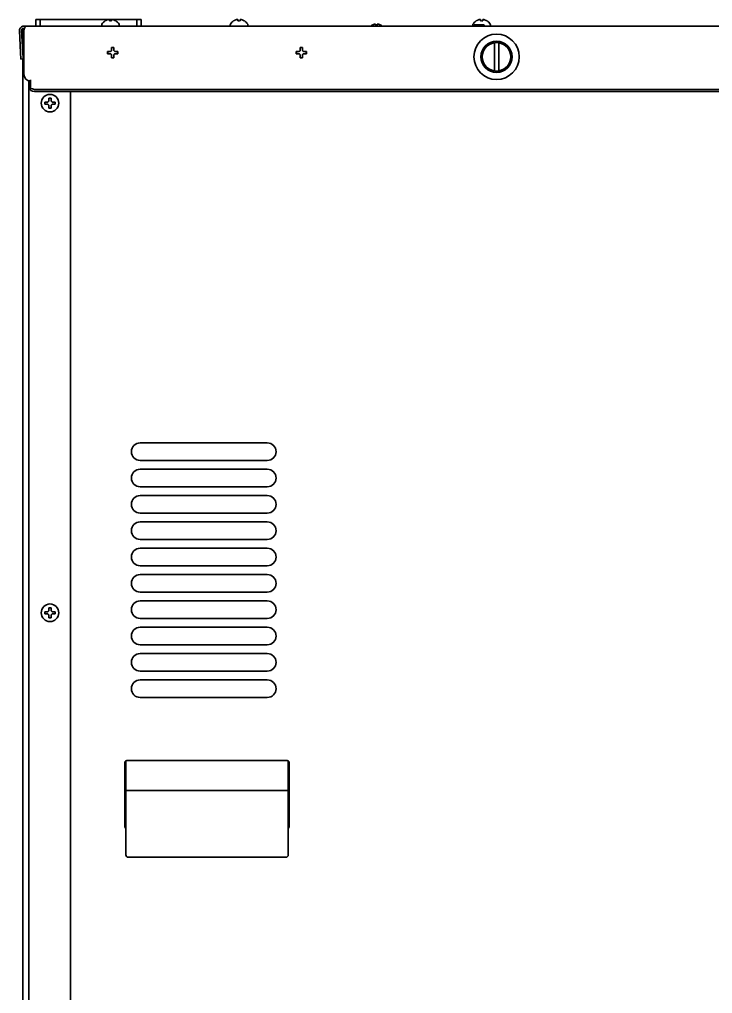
# Model space of a CAD drawing. Header units: inches. Extents: x 885 to 6823, y 710 to 5493.
# Drawn here: x 6170.3 to 6486.2, y 3582.6 to 4026.4 of the extents above; entities that cross this region are included whole.
import ezdxf

# ---------------------------------------------------------------- set-up
doc = ezdxf.new("R2010")
doc.units = ezdxf.units.IN
doc.layers.add('1', color=7, linetype='Continuous', true_color=0xffffff)

msp = doc.modelspace()

# ---------------------------------------------------------------- linework, layer by layer
at = {"layer": '1', "color": 7, "linetype": 'Continuous', "lineweight": 35}
for p, q in [((6177.76, 4023.36), (6177.76, 4026.36)), ((6177.76, 4026.36), (6179.76, 4026.36)), ((6210.7, 4026.36), (6179.76, 4026.36)), ((6179.76, 4023.36), (6179.76, 4026.36)), ((6209.46, 4025.8), (6209.46, 4025.83)), ((6212.26, 4026.36), (6211.26, 4026.36)), ((6223.76, 4026.36), (6212.81, 4026.36)), ((6214.06, 4025.83), (6214.06, 4025.8)), ((6223.76, 4026.36), (6225.76, 4026.36)), ((6223.76, 4023.36), (6223.76, 4026.36)), ((6225.76, 4023.36), (6225.76, 4026.36)), ((6268.06, 4025.8), (6268.06, 4025.83)), ((6272.66, 4025.83), (6272.66, 4025.8)), ((6378.66, 4025.8), (6378.66, 4025.83)), ((6383.26, 4025.83), (6383.26, 4025.8)), ((6170.26, 4021.25), (6170.78, 4011.35)), ((6171.26, 4021.3), (6171.78, 4011.4)), ((6171.76, 4021.86), (6172.43, 4021.86)), ((6171.76, 4021.86), (6171.76, 4018.86)), ((6173.26, 4023.36), (6172.26, 4023.36)), ((6172.26, 4001.36), (6172.26, 4021.36)), ((6173.26, 4023.36), (6820.26, 4023.36)), ((6207.76, 4023.96), (6207.76, 4023.76)), ((6215.76, 4023.76), (6215.76, 4023.96)), ((6266.36, 4023.96), (6266.36, 4023.76)), ((6274.36, 4023.76), (6274.36, 4023.96)), ((6331.13, 4023.83), (6331.13, 4023.85)), ((6332.63, 4023.83), (6332.63, 4024.23)), ((6333.38, 4024.23), (6333.38, 4023.83)), ((6334.88, 4023.85), (6334.88, 4023.83)), ((6376.96, 4023.96), (6376.96, 4023.76)), ((6377.51, 4023.86), (6377.01, 4023.36)), ((6377.51, 4023.86), (6381.91, 4023.86)), ((6382.41, 4023.36), (6381.91, 4023.86)), ((6384.96, 4023.76), (6384.96, 4023.96)), ((6171.76, 4020.26), (6172.26, 4020.26)), ((6171.76, 4011.78), (6171.76, 4020.26)), ((6171.76, 4020.26), (6172.26, 4020.26)), ((6171.76, 4011.78), (6171.76, 4020.26)), ((6210.46, 4011.26), (6210.46, 4011.76)), ((6215.06, 4011.76), (6215.06, 4011.26)), ((6296.46, 4011.26), (6296.46, 4011.76)), ((6301.06, 4011.76), (6301.06, 4011.26)), ((6170.94, 4008.36), (6170.78, 4011.35)), ((6170.94, 4008.36), (6171.94, 4008.41)), ((6171.76, 2356.86), (6171.76, 4008.38)), ((6171.76, 2356.86), (6171.76, 4008.38)), ((6171.78, 4011.4), (6171.94, 4008.41)), ((6210.46, 4010.76), (6210.46, 4011.26)), ((6215.06, 4011.26), (6215.06, 4010.76)), ((6296.46, 4010.76), (6296.46, 4011.26)), ((6301.06, 4011.26), (6301.06, 4010.76)), ((6174.56, 3998.43), (6174.56, 2697.46)), ((6175.24, 3998.85), (6175.24, 3998.36)), ((6175.26, 3998.85), (6175.24, 3998.85)), ((6175.26, 3998.85), (6175.26, 3997.89)), ((6175.26, 3995.25), (6175.26, 3997.89)), ((6175.26, 3995.25), (6175.26, 3994.28)), ((6815.26, 3994.47), (6178.26, 3994.47)), ((6815.26, 3993.51), (6178.26, 3993.51)), ((6193.46, 2695.46), (6193.46, 3993.51)), ((6181.86, 3988.26), (6181.86, 3988.76)), ((6181.86, 3987.76), (6181.86, 3988.26)), ((6186.46, 3988.76), (6186.46, 3988.26)), ((6186.46, 3988.26), (6186.46, 3987.76)), ((6225.26, 3833.46), (6283.26, 3833.46)), ((6283.26, 3825.46), (6225.26, 3825.46)), ((6225.26, 3821.46), (6283.26, 3821.46)), ((6283.26, 3813.46), (6225.26, 3813.46)), ((6225.26, 3809.46), (6283.26, 3809.46)), ((6283.26, 3801.46), (6225.26, 3801.46)), ((6225.26, 3797.46), (6283.26, 3797.46)), ((6283.26, 3789.46), (6225.26, 3789.46)), ((6225.26, 3785.46), (6283.26, 3785.46)), ((6283.26, 3777.46), (6225.26, 3777.46)), ((6225.26, 3773.46), (6283.26, 3773.46)), ((6283.26, 3765.46), (6225.26, 3765.46)), ((6225.26, 3761.46), (6283.26, 3761.46)), ((6181.86, 3756.06), (6181.86, 3756.56)), ((6181.86, 3755.56), (6181.86, 3756.06)), ((6186.46, 3756.56), (6186.46, 3756.06)), ((6186.46, 3756.06), (6186.46, 3755.56)), ((6283.26, 3753.46), (6225.26, 3753.46)), ((6225.26, 3749.46), (6283.26, 3749.46)), ((6283.26, 3741.46), (6225.26, 3741.46)), ((6225.26, 3737.46), (6283.26, 3737.46)), ((6283.26, 3729.46), (6225.26, 3729.46)), ((6225.26, 3725.46), (6283.26, 3725.46)), ((6283.26, 3717.46), (6225.26, 3717.46)), ((6218.76, 3660.35), (6218.76, 3688.57)), ((6219.26, 3688.71), (6292.26, 3688.71)), ((6292.76, 3688.57), (6292.76, 3660.35)), ((6218.26, 3658.71), (6218.26, 3687.71)), ((6293.26, 3687.71), (6293.26, 3658.71)), ((6292.76, 3675.1), (6218.76, 3675.1)), ((6218.76, 3659.99), (6218.76, 3660.35)), ((6218.76, 3659.99), (6218.76, 3658.08)), ((6218.76, 3658.08), (6218.76, 3645.71)), ((6292.76, 3659.99), (6292.76, 3660.35)), ((6292.76, 3659.99), (6292.76, 3658.08)), ((6292.76, 3658.08), (6292.76, 3645.71)), ((6218.76, 3645.68), (6218.76, 3645.71)), ((6219.76, 3644.71), (6291.76, 3644.71)), ((6219.76, 3644.68), (6291.76, 3644.68)), ((6292.76, 3645.68), (6292.76, 3645.71))]:
    msp.add_line(p, q, dxfattribs=at)
for centre, radius in [((6387.76, 4009.36), 10.33), ((6387.76, 4009.36), 10.33), ((6387.76, 4009.36), 7.15), ((6184.16, 3988.26), 4), ((6184.16, 3756.06), 4)]:
    msp.add_circle(centre, radius, dxfattribs=at)
for centre, radius, start, end in [((6211.96, 4021.74), 4.8, 121.3727, 149.6988), ((6211.56, 4021.74), 4.8, 30.3012, 58.6273), ((6270.56, 4021.74), 4.8, 121.3727, 149.6988), ((6270.16, 4021.74), 4.8, 30.3012, 58.6273), ((6381.16, 4021.74), 4.8, 121.3727, 149.6988), ((6380.76, 4021.74), 4.8, 30.3012, 58.6273), ((6172.26, 4021.36), 2, 90, 183), ((6172.26, 4021.36), 1, 90, 183), ((6173.76, 4020.26), 2, 139.1583, 180), ((6173.76, 4020.26), 2, 139.1583, 180), ((6180.01, 4020.61), 3.75, 126.87, 132.8332), ((6208.16, 4023.96), 0.4, 149.6988, 180), ((6208.16, 4023.76), 0.4, 180, 270), ((6215.36, 4023.76), 0.4, 270, 0), ((6215.36, 4023.96), 0.4, 0, 30.3012), ((6266.76, 4023.96), 0.4, 149.6988, 180), ((6266.76, 4023.76), 0.4, 180, 270), ((6273.96, 4023.76), 0.4, 270, 0), ((6273.96, 4023.96), 0.4, 0, 30.3012), ((6333.01, 4020.61), 3.75, 120, 132.8332), ((6333.01, 4020.61), 3.73, 103.5627, 120.1668), ((6333.01, 4020.61), 3.25, 83.3693, 96.6307), ((6333.01, 4020.61), 3.73, 59.8332, 76.4373), ((6333.01, 4020.61), 3.75, 47.1668, 60), ((6377.36, 4023.96), 0.4, 149.6988, 180), ((6377.36, 4023.76), 0.4, 180, 230.0695), ((6384.56, 4023.76), 0.4, 270, 0), ((6384.56, 4023.96), 0.4, 0, 30.3012), ((6212.76, 4011.26), 2.25, 166.9331, 193.0781), ((6212.76, 4011.26), 2.25, 347.0794, 13.1512), ((6298.76, 4011.26), 2.25, 166.9331, 193.0781), ((6298.76, 4011.26), 2.25, 347.0794, 13.1512), ((6387.76, 4009.36), 6.5, 98.8499, 261.1501), ((6387.76, 4009.36), 6.58, 81.2603, 98.7397), ((6387.76, 4009.36), 6.5, 278.8499, 81.1501), ((6387.76, 4009.36), 6.58, 261.2603, 278.7397), ((6175.26, 4001.36), 3, 180, 269.618), ((6225.26, 3829.46), 4, 90, 270), ((6283.26, 3829.46), 4, 270, 90), ((6225.26, 3817.46), 4, 90, 270), ((6283.26, 3817.46), 4, 270, 90), ((6225.26, 3805.46), 4, 90, 270), ((6283.26, 3805.46), 4, 270, 90), ((6225.26, 3793.46), 4, 90, 270), ((6283.26, 3793.46), 4, 270, 90), ((6225.26, 3781.46), 4, 90, 270), ((6283.26, 3781.46), 4, 270, 90), ((6225.26, 3769.46), 4, 90, 270), ((6283.26, 3769.46), 4, 270, 90), ((6225.26, 3757.46), 4, 90, 270), ((6283.26, 3757.46), 4, 270, 90), ((6225.26, 3745.46), 4, 90, 270), ((6283.26, 3745.46), 4, 270, 90), ((6225.26, 3733.46), 4, 90, 270), ((6283.26, 3733.46), 4, 270, 90), ((6225.26, 3721.46), 4, 90, 270), ((6283.26, 3721.46), 4, 270, 90), ((6219.26, 3687.71), 1, 90, 180), ((6292.26, 3687.71), 1, 0, 90), ((6219.26, 3658.71), 1, 180, 240.0005), ((6292.26, 3658.71), 1, 300.0009, 0)]:
    msp.add_arc(centre, radius, start, end, dxfattribs=at)
for centre, major_axis, ratio, start_param, end_param in [((6332.38, 4020.61), (0, -3.64), 0.707107, 3.044426, 3.23876), ((6333.63, 4020.61), (0, 3.64), 0.707107, 6.186018, 6.380352), ((6178.26, 3995.25), (-3, 0), 0.258819, 0, 1.570796), ((6178.26, 3994.28), (3, 0), 0.258819, 3.141593, 4.712389), ((6219.76, 3645.71), (-1, 0), 0.999391, 0, 1.570796), ((6219.76, 3645.68), (1, 0), 0.999391, 3.141593, 4.712389), ((6291.76, 3645.71), (-1, 0), 0.999391, 1.570796, 3.141593), ((6291.76, 3645.68), (-1, 0), 0.999391, 1.570796, 3.141593)]:
    msp.add_ellipse(centre, major_axis=major_axis, ratio=ratio, start_param=start_param, end_param=end_param, dxfattribs=at)
for points in [[(6210.76, 4026.35), (6210.7, 4026.34), (6210.6, 4026.31), (6210.43, 4026.26), (6210.28, 4026.2), (6210.12, 4026.14), (6209.97, 4026.07), (6209.81, 4026), (6209.65, 4025.91), (6209.52, 4025.84), (6209.46, 4025.8)], [(6211.26, 4026.35), (6211.23, 4026.35), (6211.18, 4026.36), (6211.11, 4026.37), (6211.04, 4026.37), (6210.97, 4026.37), (6210.9, 4026.36), (6210.83, 4026.36), (6210.78, 4026.35), (6210.76, 4026.35)], [(6212.26, 4025.8), (6212.09, 4025.82), (6211.76, 4025.84), (6211.42, 4025.82), (6211.26, 4025.8)], [(6212.76, 4026.35), (6212.73, 4026.35), (6212.69, 4026.36), (6212.62, 4026.36), (6212.54, 4026.37), (6212.47, 4026.37), (6212.4, 4026.36), (6212.33, 4026.36), (6212.28, 4026.35), (6212.26, 4026.35)], [(6212.26, 4026.35), (6212.26, 4026.34), (6212.26, 4026.31), (6212.26, 4026.26), (6212.26, 4026.2), (6212.26, 4026.14), (6212.26, 4026.07), (6212.26, 4026), (6212.26, 4025.91), (6212.26, 4025.84), (6212.26, 4025.8)], [(6269.36, 4026.35), (6269.3, 4026.34), (6269.2, 4026.31), (6269.03, 4026.26), (6268.88, 4026.2), (6268.72, 4026.14), (6268.57, 4026.07), (6268.41, 4026), (6268.25, 4025.91), (6268.12, 4025.84), (6268.06, 4025.8)], [(6269.86, 4026.35), (6269.83, 4026.35), (6269.78, 4026.36), (6269.71, 4026.37), (6269.64, 4026.37), (6269.57, 4026.37), (6269.5, 4026.36), (6269.43, 4026.36), (6269.38, 4026.35), (6269.36, 4026.35)], [(6270.86, 4025.8), (6270.69, 4025.82), (6270.36, 4025.84), (6270.02, 4025.82), (6269.86, 4025.8)], [(6271.36, 4026.35), (6271.33, 4026.35), (6271.29, 4026.36), (6271.22, 4026.36), (6271.14, 4026.37), (6271.07, 4026.37), (6271, 4026.36), (6270.93, 4026.36), (6270.88, 4026.35), (6270.86, 4026.35)], [(6270.86, 4026.35), (6270.86, 4026.34), (6270.86, 4026.31), (6270.86, 4026.26), (6270.86, 4026.2), (6270.86, 4026.14), (6270.86, 4026.07), (6270.86, 4026), (6270.86, 4025.91), (6270.86, 4025.84), (6270.86, 4025.8)], [(6379.96, 4026.35), (6379.9, 4026.34), (6379.8, 4026.31), (6379.63, 4026.26), (6379.48, 4026.2), (6379.32, 4026.14), (6379.17, 4026.07), (6379.01, 4026), (6378.85, 4025.91), (6378.72, 4025.84), (6378.66, 4025.8)], [(6380.46, 4026.35), (6380.43, 4026.35), (6380.38, 4026.36), (6380.31, 4026.37), (6380.24, 4026.37), (6380.17, 4026.37), (6380.1, 4026.36), (6380.03, 4026.36), (6379.98, 4026.35), (6379.96, 4026.35)], [(6381.46, 4025.8), (6381.29, 4025.82), (6380.96, 4025.84), (6380.62, 4025.82), (6380.46, 4025.8)], [(6381.96, 4026.35), (6381.93, 4026.35), (6381.89, 4026.36), (6381.82, 4026.36), (6381.74, 4026.37), (6381.67, 4026.37), (6381.6, 4026.36), (6381.53, 4026.36), (6381.48, 4026.35), (6381.46, 4026.35)], [(6381.46, 4026.35), (6381.46, 4026.34), (6381.46, 4026.31), (6381.46, 4026.26), (6381.46, 4026.2), (6381.46, 4026.14), (6381.46, 4026.07), (6381.46, 4026), (6381.46, 4025.91), (6381.46, 4025.84), (6381.46, 4025.8)], [(6172.26, 4021.36), (6172.28, 4021.43), (6172.32, 4021.56), (6172.39, 4021.77), (6172.46, 4021.97), (6172.53, 4022.17), (6172.59, 4022.36), (6172.66, 4022.53), (6172.72, 4022.7), (6172.79, 4022.84), (6172.86, 4022.98), (6172.92, 4023.09), (6172.99, 4023.19), (6173.06, 4023.26), (6173.12, 4023.32), (6173.19, 4023.35), (6173.24, 4023.36), (6173.26, 4023.36)], [(6211.76, 4011.76), (6211.78, 4011.78), (6211.83, 4011.83), (6211.9, 4011.9), (6211.97, 4011.97), (6212.04, 4012.04), (6212.12, 4012.11), (6212.19, 4012.19), (6212.23, 4012.23), (6212.26, 4012.26)], [(6212.26, 4013.56), (6212.42, 4013.56), (6212.76, 4013.56), (6213.09, 4013.56), (6213.26, 4013.56)], [(6212.26, 4012.26), (6212.26, 4012.31), (6212.26, 4012.42), (6212.26, 4012.58), (6212.26, 4012.74), (6212.26, 4012.89), (6212.26, 4013.05), (6212.26, 4013.2), (6212.26, 4013.37), (6212.26, 4013.49), (6212.26, 4013.56)], [(6213.26, 4012.26), (6213.28, 4012.23), (6213.34, 4012.18), (6213.41, 4012.11), (6213.48, 4012.03), (6213.55, 4011.96), (6213.62, 4011.89), (6213.69, 4011.83), (6213.74, 4011.78), (6213.76, 4011.76)], [(6213.76, 4011.76), (6213.81, 4011.76), (6213.92, 4011.76), (6214.08, 4011.76), (6214.24, 4011.76), (6214.4, 4011.76), (6214.55, 4011.76), (6214.7, 4011.76), (6214.87, 4011.76), (6214.99, 4011.76), (6215.06, 4011.76)], [(6297.76, 4011.76), (6297.78, 4011.78), (6297.83, 4011.83), (6297.9, 4011.9), (6297.97, 4011.97), (6298.04, 4012.04), (6298.12, 4012.11), (6298.19, 4012.19), (6298.23, 4012.23), (6298.26, 4012.26)], [(6298.26, 4013.56), (6298.42, 4013.56), (6298.76, 4013.56), (6299.09, 4013.56), (6299.26, 4013.56)], [(6298.26, 4012.26), (6298.26, 4012.31), (6298.26, 4012.42), (6298.26, 4012.58), (6298.26, 4012.74), (6298.26, 4012.89), (6298.26, 4013.05), (6298.26, 4013.2), (6298.26, 4013.37), (6298.26, 4013.49), (6298.26, 4013.56)], [(6299.26, 4012.26), (6299.28, 4012.23), (6299.34, 4012.18), (6299.41, 4012.11), (6299.48, 4012.03), (6299.55, 4011.96), (6299.62, 4011.89), (6299.69, 4011.83), (6299.74, 4011.78), (6299.76, 4011.76)], [(6299.76, 4011.76), (6299.81, 4011.76), (6299.92, 4011.76), (6300.08, 4011.76), (6300.24, 4011.76), (6300.4, 4011.76), (6300.55, 4011.76), (6300.7, 4011.76), (6300.87, 4011.76), (6300.99, 4011.76), (6301.06, 4011.76)], [(6386.76, 4015.78), (6386.76, 4015.51), (6386.76, 4015), (6386.76, 4014.29), (6386.76, 4013.63), (6386.76, 4013.03), (6386.76, 4012.48), (6386.76, 4011.97), (6386.76, 4011.51), (6386.76, 4011.09), (6386.76, 4010.72), (6386.76, 4010.39), (6386.76, 4010.1), (6386.76, 4009.84), (6386.76, 4009.6), (6386.76, 4009.35), (6386.76, 4009.11), (6386.76, 4008.87), (6386.76, 4008.61), (6386.76, 4008.32), (6386.76, 4007.99), (6386.76, 4007.62), (6386.76, 4007.2), (6386.76, 4006.74), (6386.76, 4006.23), (6386.76, 4005.68), (6386.76, 4005.08), (6386.76, 4004.42), (6386.76, 4003.72), (6386.76, 4003.2), (6386.76, 4002.93)], [(6388.76, 4002.93), (6388.76, 4003.2), (6388.76, 4003.72), (6388.76, 4004.42), (6388.76, 4005.08), (6388.76, 4005.68), (6388.76, 4006.23), (6388.76, 4006.74), (6388.76, 4007.2), (6388.76, 4007.62), (6388.76, 4007.99), (6388.76, 4008.32), (6388.76, 4008.61), (6388.76, 4008.87), (6388.76, 4009.11), (6388.76, 4009.36), (6388.76, 4009.6), (6388.76, 4009.85), (6388.76, 4010.1), (6388.76, 4010.39), (6388.76, 4010.72), (6388.76, 4011.09), (6388.76, 4011.51), (6388.76, 4011.97), (6388.76, 4012.48), (6388.76, 4013.03), (6388.76, 4013.63), (6388.76, 4014.29), (6388.76, 4015), (6388.76, 4015.51), (6388.76, 4015.78)], [(6211.76, 4010.76), (6211.7, 4010.76), (6211.6, 4010.76), (6211.43, 4010.76), (6211.28, 4010.76), (6211.12, 4010.76), (6210.97, 4010.76), (6210.81, 4010.76), (6210.65, 4010.76), (6210.52, 4010.76), (6210.46, 4010.76)], [(6212.26, 4010.26), (6212.23, 4010.28), (6212.18, 4010.33), (6212.11, 4010.41), (6212.04, 4010.48), (6211.97, 4010.55), (6211.9, 4010.62), (6211.83, 4010.69), (6211.78, 4010.73), (6211.76, 4010.76)], [(6213.26, 4008.96), (6213.09, 4008.96), (6212.76, 4008.96), (6212.42, 4008.96), (6212.26, 4008.96)], [(6213.76, 4010.76), (6213.73, 4010.73), (6213.69, 4010.69), (6213.62, 4010.61), (6213.54, 4010.54), (6213.47, 4010.47), (6213.4, 4010.4), (6213.33, 4010.33), (6213.28, 4010.28), (6213.26, 4010.26)], [(6213.26, 4010.26), (6213.26, 4010.2), (6213.26, 4010.09), (6213.26, 4009.93), (6213.26, 4009.77), (6213.26, 4009.62), (6213.26, 4009.47), (6213.26, 4009.31), (6213.26, 4009.14), (6213.26, 4009.02), (6213.26, 4008.96)], [(6297.76, 4010.76), (6297.7, 4010.76), (6297.6, 4010.76), (6297.43, 4010.76), (6297.28, 4010.76), (6297.12, 4010.76), (6296.97, 4010.76), (6296.81, 4010.76), (6296.65, 4010.76), (6296.52, 4010.76), (6296.46, 4010.76)], [(6298.26, 4010.26), (6298.23, 4010.28), (6298.18, 4010.33), (6298.11, 4010.41), (6298.04, 4010.48), (6297.97, 4010.55), (6297.9, 4010.62), (6297.83, 4010.69), (6297.78, 4010.73), (6297.76, 4010.76)], [(6299.26, 4008.96), (6299.09, 4008.96), (6298.76, 4008.96), (6298.42, 4008.96), (6298.26, 4008.96)], [(6299.76, 4010.76), (6299.73, 4010.73), (6299.69, 4010.69), (6299.62, 4010.61), (6299.54, 4010.54), (6299.47, 4010.47), (6299.4, 4010.4), (6299.33, 4010.33), (6299.28, 4010.28), (6299.26, 4010.26)], [(6299.26, 4010.26), (6299.26, 4010.2), (6299.26, 4010.09), (6299.26, 4009.93), (6299.26, 4009.77), (6299.26, 4009.62), (6299.26, 4009.47), (6299.26, 4009.31), (6299.26, 4009.14), (6299.26, 4009.02), (6299.26, 4008.96)], [(6183.66, 3990.56), (6183.82, 3990.56), (6184.16, 3990.56), (6184.49, 3990.56), (6184.66, 3990.56)], [(6183.66, 3989.26), (6183.66, 3989.31), (6183.66, 3989.42), (6183.66, 3989.58), (6183.66, 3989.74), (6183.66, 3989.89), (6183.66, 3990.05), (6183.66, 3990.2), (6183.66, 3990.37), (6183.66, 3990.49), (6183.66, 3990.56)], [(6183.16, 3987.76), (6183.1, 3987.76), (6183, 3987.76), (6182.83, 3987.76), (6182.68, 3987.76), (6182.52, 3987.76), (6182.37, 3987.76), (6182.21, 3987.76), (6182.05, 3987.76), (6181.92, 3987.76), (6181.86, 3987.76)], [(6183.16, 3988.76), (6183.18, 3988.78), (6183.23, 3988.83), (6183.3, 3988.9), (6183.37, 3988.97), (6183.44, 3989.04), (6183.52, 3989.11), (6183.59, 3989.18), (6183.63, 3989.23), (6183.66, 3989.26)], [(6183.66, 3987.26), (6183.63, 3987.28), (6183.58, 3987.33), (6183.51, 3987.41), (6183.44, 3987.48), (6183.37, 3987.55), (6183.3, 3987.62), (6183.23, 3987.69), (6183.18, 3987.73), (6183.16, 3987.76)], [(6184.66, 3985.96), (6184.49, 3985.96), (6184.16, 3985.96), (6183.82, 3985.96), (6183.66, 3985.96)], [(6184.66, 3989.26), (6184.68, 3989.23), (6184.74, 3989.18), (6184.81, 3989.1), (6184.88, 3989.03), (6184.95, 3988.96), (6185.02, 3988.89), (6185.09, 3988.82), (6185.14, 3988.78), (6185.16, 3988.76)], [(6185.16, 3987.76), (6185.13, 3987.73), (6185.09, 3987.68), (6185.02, 3987.61), (6184.94, 3987.54), (6184.87, 3987.47), (6184.8, 3987.4), (6184.73, 3987.33), (6184.68, 3987.28), (6184.66, 3987.26)], [(6184.66, 3987.26), (6184.66, 3987.2), (6184.66, 3987.09), (6184.66, 3986.93), (6184.66, 3986.77), (6184.66, 3986.62), (6184.66, 3986.47), (6184.66, 3986.31), (6184.66, 3986.14), (6184.66, 3986.02), (6184.66, 3985.96)], [(6185.16, 3988.76), (6185.21, 3988.76), (6185.32, 3988.76), (6185.48, 3988.76), (6185.64, 3988.76), (6185.8, 3988.76), (6185.95, 3988.76), (6186.1, 3988.76), (6186.27, 3988.76), (6186.39, 3988.76), (6186.46, 3988.76)], [(6183.16, 3755.56), (6183.1, 3755.56), (6183, 3755.56), (6182.83, 3755.56), (6182.68, 3755.56), (6182.52, 3755.56), (6182.37, 3755.56), (6182.21, 3755.56), (6182.05, 3755.56), (6181.92, 3755.56), (6181.86, 3755.56)], [(6183.16, 3756.56), (6183.18, 3756.58), (6183.23, 3756.63), (6183.3, 3756.7), (6183.37, 3756.77), (6183.44, 3756.84), (6183.52, 3756.91), (6183.59, 3756.98), (6183.63, 3757.03), (6183.66, 3757.06)], [(6183.66, 3755.06), (6183.63, 3755.08), (6183.58, 3755.13), (6183.51, 3755.21), (6183.44, 3755.28), (6183.37, 3755.35), (6183.3, 3755.42), (6183.23, 3755.49), (6183.18, 3755.53), (6183.16, 3755.56)], [(6183.66, 3758.36), (6183.82, 3758.36), (6184.16, 3758.36), (6184.49, 3758.36), (6184.66, 3758.36)], [(6183.66, 3757.06), (6183.66, 3757.11), (6183.66, 3757.22), (6183.66, 3757.38), (6183.66, 3757.54), (6183.66, 3757.69), (6183.66, 3757.85), (6183.66, 3758), (6183.66, 3758.17), (6183.66, 3758.29), (6183.66, 3758.36)], [(6184.66, 3757.06), (6184.68, 3757.03), (6184.74, 3756.98), (6184.81, 3756.9), (6184.88, 3756.83), (6184.95, 3756.76), (6185.02, 3756.69), (6185.09, 3756.62), (6185.14, 3756.58), (6185.16, 3756.56)], [(6185.16, 3755.56), (6185.13, 3755.53), (6185.09, 3755.48), (6185.02, 3755.41), (6184.94, 3755.34), (6184.87, 3755.27), (6184.8, 3755.2), (6184.73, 3755.13), (6184.68, 3755.08), (6184.66, 3755.06)], [(6184.66, 3755.06), (6184.66, 3755), (6184.66, 3754.89), (6184.66, 3754.73), (6184.66, 3754.57), (6184.66, 3754.42), (6184.66, 3754.27), (6184.66, 3754.11), (6184.66, 3753.94), (6184.66, 3753.82), (6184.66, 3753.76)], [(6185.16, 3756.56), (6185.21, 3756.56), (6185.32, 3756.56), (6185.48, 3756.56), (6185.64, 3756.56), (6185.8, 3756.56), (6185.95, 3756.56), (6186.1, 3756.56), (6186.27, 3756.56), (6186.39, 3756.56), (6186.46, 3756.56)], [(6184.66, 3753.76), (6184.49, 3753.76), (6184.16, 3753.76), (6183.82, 3753.76), (6183.66, 3753.76)]]:
    msp.add_open_spline(points, degree=3, dxfattribs=at)
for points, knots in [([(6211.26, 4025.8), (6211.26, 4025.92), (6211.26, 4026.03), (6211.26, 4026.17), (6211.26, 4026.21), (6211.26, 4026.29), (6211.26, 4026.32), (6211.26, 4026.35)], [0, 0, 0, 0, 0.5, 0.5, 0.75, 0.75, 1, 1, 1, 1]), ([(6214.06, 4025.8), (6213.86, 4025.92), (6213.65, 4026.03), (6213.32, 4026.17), (6213.21, 4026.21), (6212.99, 4026.29), (6212.87, 4026.32), (6212.76, 4026.35)], [0, 0, 0, 0, 0.5, 0.5, 0.75, 0.75, 1, 1, 1, 1]), ([(6269.86, 4025.8), (6269.86, 4025.92), (6269.86, 4026.03), (6269.86, 4026.17), (6269.86, 4026.21), (6269.86, 4026.29), (6269.86, 4026.32), (6269.86, 4026.35)], [0, 0, 0, 0, 0.5, 0.5, 0.75, 0.75, 1, 1, 1, 1]), ([(6272.66, 4025.8), (6272.46, 4025.92), (6272.25, 4026.03), (6271.92, 4026.17), (6271.81, 4026.21), (6271.59, 4026.29), (6271.47, 4026.32), (6271.36, 4026.35)], [0, 0, 0, 0, 0.5, 0.5, 0.75, 0.75, 1, 1, 1, 1]), ([(6380.46, 4025.8), (6380.46, 4025.92), (6380.46, 4026.03), (6380.46, 4026.17), (6380.46, 4026.21), (6380.46, 4026.29), (6380.46, 4026.32), (6380.46, 4026.35)], [0, 0, 0, 0, 0.5, 0.5, 0.75, 0.75, 1, 1, 1, 1]), ([(6383.26, 4025.8), (6383.06, 4025.92), (6382.85, 4026.03), (6382.52, 4026.17), (6382.41, 4026.21), (6382.19, 4026.29), (6382.07, 4026.32), (6381.96, 4026.35)], [0, 0, 0, 0, 0.5, 0.5, 0.75, 0.75, 1, 1, 1, 1]), ([(6210.46, 4011.76), (6210.66, 4011.76), (6210.87, 4011.76), (6211.2, 4011.76), (6211.31, 4011.76), (6211.53, 4011.76), (6211.64, 4011.76), (6211.76, 4011.76)], [0, 0, 0, 0, 0.5, 0.5, 0.75, 0.75, 1, 1, 1, 1]), ([(6213.26, 4013.56), (6213.26, 4013.35), (6213.26, 4013.14), (6213.26, 4012.82), (6213.26, 4012.71), (6213.26, 4012.49), (6213.26, 4012.37), (6213.26, 4012.26)], [0, 0, 0, 0, 0.5, 0.5, 0.75, 0.75, 1, 1, 1, 1]), ([(6296.46, 4011.76), (6296.66, 4011.76), (6296.87, 4011.76), (6297.2, 4011.76), (6297.31, 4011.76), (6297.53, 4011.76), (6297.64, 4011.76), (6297.76, 4011.76)], [0, 0, 0, 0, 0.5, 0.5, 0.75, 0.75, 1, 1, 1, 1]), ([(6299.26, 4013.56), (6299.26, 4013.35), (6299.26, 4013.14), (6299.26, 4012.82), (6299.26, 4012.71), (6299.26, 4012.49), (6299.26, 4012.37), (6299.26, 4012.26)], [0, 0, 0, 0, 0.5, 0.5, 0.75, 0.75, 1, 1, 1, 1]), ([(6212.26, 4008.96), (6212.26, 4009.16), (6212.26, 4009.37), (6212.26, 4009.69), (6212.26, 4009.8), (6212.26, 4010.03), (6212.26, 4010.14), (6212.26, 4010.26)], [0, 0, 0, 0, 0.5, 0.5, 0.75, 0.75, 1, 1, 1, 1]), ([(6215.06, 4010.76), (6214.86, 4010.76), (6214.65, 4010.76), (6214.32, 4010.76), (6214.21, 4010.76), (6213.99, 4010.76), (6213.87, 4010.76), (6213.76, 4010.76)], [0, 0, 0, 0, 0.5, 0.5, 0.75, 0.75, 1, 1, 1, 1]), ([(6298.26, 4008.96), (6298.26, 4009.16), (6298.26, 4009.37), (6298.26, 4009.69), (6298.26, 4009.8), (6298.26, 4010.03), (6298.26, 4010.14), (6298.26, 4010.26)], [0, 0, 0, 0, 0.5, 0.5, 0.75, 0.75, 1, 1, 1, 1]), ([(6301.06, 4010.76), (6300.86, 4010.76), (6300.65, 4010.76), (6300.32, 4010.76), (6300.21, 4010.76), (6299.99, 4010.76), (6299.87, 4010.76), (6299.76, 4010.76)], [0, 0, 0, 0, 0.5, 0.5, 0.75, 0.75, 1, 1, 1, 1]), ([(6184.66, 3990.56), (6184.66, 3990.35), (6184.66, 3990.14), (6184.66, 3989.82), (6184.66, 3989.71), (6184.66, 3989.48), (6184.66, 3989.37), (6184.66, 3989.26)], [0, 0, 0, 0, 0.5, 0.5, 0.75, 0.75, 1, 1, 1, 1]), ([(6181.86, 3988.76), (6182.06, 3988.76), (6182.27, 3988.76), (6182.6, 3988.76), (6182.71, 3988.76), (6182.93, 3988.76), (6183.04, 3988.76), (6183.16, 3988.76)], [0, 0, 0, 0, 0.5, 0.5, 0.75, 0.75, 1, 1, 1, 1]), ([(6183.66, 3985.96), (6183.66, 3986.16), (6183.66, 3986.37), (6183.66, 3986.69), (6183.66, 3986.8), (6183.66, 3987.03), (6183.66, 3987.14), (6183.66, 3987.26)], [0, 0, 0, 0, 0.5, 0.5, 0.75, 0.75, 1, 1, 1, 1]), ([(6186.46, 3987.76), (6186.26, 3987.76), (6186.05, 3987.76), (6185.72, 3987.76), (6185.61, 3987.76), (6185.39, 3987.76), (6185.27, 3987.76), (6185.16, 3987.76)], [0, 0, 0, 0, 0.5, 0.5, 0.75, 0.75, 1, 1, 1, 1]), ([(6181.86, 3756.56), (6182.06, 3756.56), (6182.27, 3756.56), (6182.6, 3756.56), (6182.71, 3756.56), (6182.93, 3756.56), (6183.04, 3756.56), (6183.16, 3756.56)], [0, 0, 0, 0, 0.5, 0.5, 0.75, 0.75, 1, 1, 1, 1]), ([(6183.66, 3753.76), (6183.66, 3753.96), (6183.66, 3754.17), (6183.66, 3754.49), (6183.66, 3754.6), (6183.66, 3754.83), (6183.66, 3754.94), (6183.66, 3755.06)], [0, 0, 0, 0, 0.5, 0.5, 0.75, 0.75, 1, 1, 1, 1]), ([(6184.66, 3758.36), (6184.66, 3758.15), (6184.66, 3757.94), (6184.66, 3757.62), (6184.66, 3757.51), (6184.66, 3757.28), (6184.66, 3757.17), (6184.66, 3757.06)], [0, 0, 0, 0, 0.5, 0.5, 0.75, 0.75, 1, 1, 1, 1]), ([(6186.46, 3755.56), (6186.26, 3755.56), (6186.05, 3755.56), (6185.72, 3755.56), (6185.61, 3755.56), (6185.39, 3755.56), (6185.27, 3755.56), (6185.16, 3755.56)], [0, 0, 0, 0, 0.5, 0.5, 0.75, 0.75, 1, 1, 1, 1]), ([(6218.47, 3657.73), (6218.52, 3657.79), (6218.57, 3657.85), (6218.66, 3658), (6218.69, 3658.08), (6218.75, 3658.25), (6218.76, 3658.33), (6218.76, 3658.41)], [0, 0, 0, 0, 0.272132, 0.272132, 0.636066, 0.636066, 1, 1, 1, 1]), ([(6292.76, 3658.41), (6292.76, 3658.33), (6292.77, 3658.25), (6292.81, 3658.13), (6292.82, 3658.1), (6292.83, 3658.07)], [0, 0, 0, 0, 0.717618, 0.717618, 1, 1, 1, 1])]:
    msp.add_open_spline(points, degree=3, knots=knots, dxfattribs=at)

doc.saveas('drawing.dxf')
